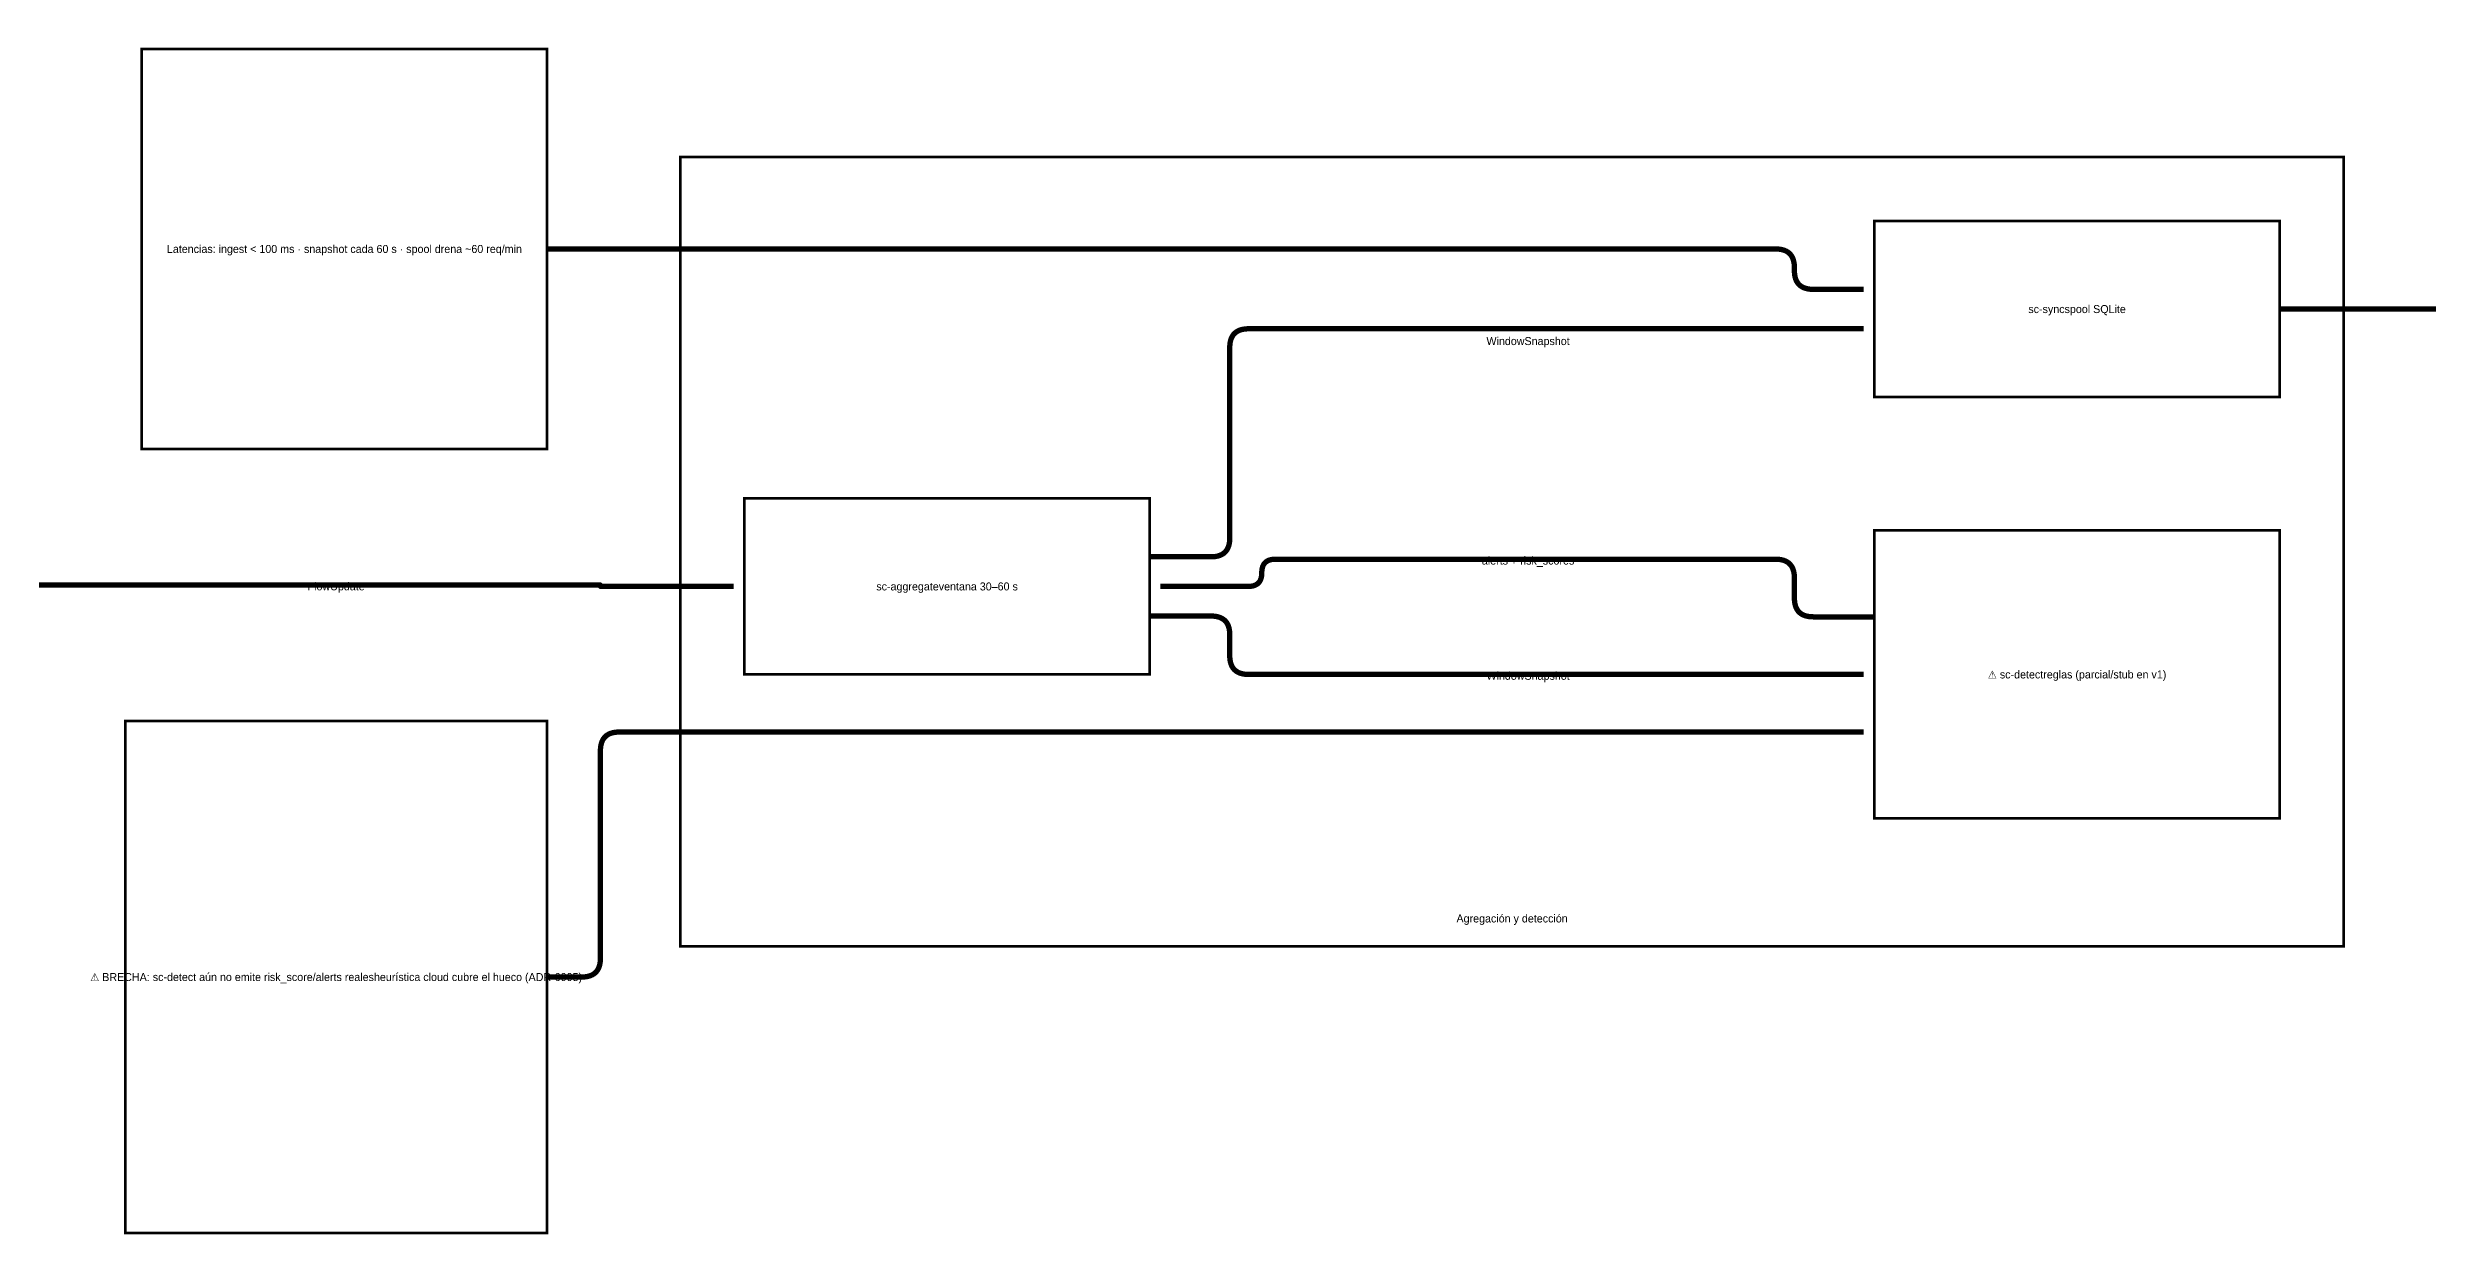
# Model space of a CAD drawing. Header units: metres. Extents: x 12 to 3099, y 12 to 457.
# Drawn here: x 736 to 1628, y 12 to 456 of the extents above; entities that cross this region are included whole.
import ezdxf
from ezdxf.enums import TextEntityAlignment as Align

# ---------------------------------------------------------------- set-up
doc = ezdxf.new("R2010")
doc.units = ezdxf.units.M
doc.layers.add('GEOMETRY', color=7, linetype='Continuous')
doc.layers.add('TEXT', color=3, linetype='Continuous')

msp = doc.modelspace()

# ---------------------------------------------------------------- linework, layer by layer
at = {"layer": 'GEOMETRY', "true_color": 0x28253d, "const_width": 1}
for points in [[(770.81, 306), (922.81, 306), (922.81, 456), (770.81, 456), (770.81, 306)], [(972.81, 119.46), (1596.55, 119.46), (1596.55, 415.46), (972.81, 415.46), (972.81, 119.46)], [(1420.55, 325.46), (1572.55, 325.46), (1572.55, 391.46), (1420.55, 391.46), (1420.55, 325.46)], [(1436.55, 337.46), (1436.55, 337.46), (1436.55, 337.46), (1436.55, 337.46), (1436.55, 337.46)], [(786.81, 318), (786.81, 318), (786.81, 318), (786.81, 318), (786.81, 318)], [(996.81, 221.46), (1148.81, 221.46), (1148.81, 287.46), (996.81, 287.46), (996.81, 221.46)], [(1420.55, 167.46), (1572.55, 167.46), (1572.55, 275.46), (1420.55, 275.46), (1420.55, 167.46)], [(1012.81, 233.46), (1012.81, 233.46), (1012.81, 233.46), (1012.81, 233.46), (1012.81, 233.46)], [(764.61, 12), (922.81, 12), (922.81, 204), (764.61, 204), (764.61, 12)], [(1436.55, 179.46), (1436.55, 179.46), (1436.55, 179.46), (1436.55, 179.46), (1436.55, 179.46)], [(780.61, 24), (780.61, 24), (780.61, 24), (780.61, 24), (780.61, 24)]]:
    msp.add_lwpolyline(points, dxfattribs=at)
at = {"layer": 'GEOMETRY', "true_color": 0x000000, "const_width": 2}
for points in [[(922.81, 381), (942.81, 381), (962.81, 381), (1173.14, 381), (1383.48, 381), (1384.17, 380.98), (1384.82, 380.93), (1385.44, 380.84), (1386.02, 380.72), (1386.57, 380.56), (1387.08, 380.36), (1387.56, 380.13), (1388, 379.87), (1388.41, 379.57), (1388.78, 379.23), (1389.11, 378.86), (1389.42, 378.45), (1389.68, 378.01), (1389.91, 377.54), (1390.1, 377.02), (1390.26, 376.47), (1390.39, 375.89), (1390.48, 375.27), (1390.53, 374.62), (1390.55, 373.93), (1390.55, 373.43), (1390.55, 372.93), (1390.56, 372.24), (1390.62, 371.59), (1390.71, 370.97), (1390.83, 370.39), (1390.99, 369.84), (1391.18, 369.33), (1391.41, 368.85), (1391.68, 368.41), (1391.98, 368), (1392.31, 367.63), (1392.69, 367.29), (1393.09, 366.99), (1393.53, 366.73), (1394.01, 366.5), (1394.52, 366.3), (1395.07, 366.15), (1395.66, 366.02), (1396.27, 365.93), (1396.93, 365.88), (1397.62, 365.86), (1407.08, 365.86), (1416.55, 365.86)], [(1572.55, 358.46), (1589.55, 358.46), (1606.55, 358.46), (1699.4, 358.46), (1792.25, 358.46), (1809.25, 358.46), (1826.25, 358.46), (1828.75, 358.46), (1831.25, 358.46)], [(1148.81, 265.56), (1160.28, 265.56), (1171.74, 265.56), (1172.43, 265.58), (1173.08, 265.63), (1173.7, 265.72), (1174.29, 265.85), (1174.84, 266), (1175.35, 266.2), (1175.82, 266.43), (1176.27, 266.69), (1176.67, 266.99), (1177.04, 267.33), (1177.38, 267.7), (1177.68, 268.11), (1177.95, 268.55), (1178.18, 269.03), (1178.37, 269.54), (1178.53, 270.09), (1178.65, 270.67), (1178.74, 271.29), (1178.79, 271.94), (1178.81, 272.63), (1178.81, 308.31), (1178.81, 343.99), (1178.83, 344.68), (1178.88, 345.34), (1178.97, 345.95), (1179.1, 346.54), (1179.25, 347.09), (1179.45, 347.6), (1179.68, 348.08), (1179.94, 348.52), (1180.24, 348.92), (1180.58, 349.3), (1180.95, 349.63), (1181.36, 349.93), (1181.8, 350.2), (1182.28, 350.43), (1182.79, 350.62), (1183.34, 350.78), (1183.92, 350.9), (1184.54, 350.99), (1185.19, 351.05), (1185.88, 351.06), (1301.22, 351.06), (1416.55, 351.06)], [(1420.55, 243.06), (1409.08, 243.06), (1397.62, 243.06), (1396.93, 243.08), (1396.27, 243.13), (1395.66, 243.22), (1395.07, 243.35), (1394.52, 243.5), (1394.01, 243.7), (1393.53, 243.93), (1393.09, 244.19), (1392.69, 244.49), (1392.31, 244.83), (1391.98, 245.2), (1391.68, 245.61), (1391.41, 246.05), (1391.18, 246.53), (1390.99, 247.04), (1390.83, 247.59), (1390.71, 248.17), (1390.62, 248.79), (1390.56, 249.44), (1390.55, 250.13), (1390.55, 253.86), (1390.55, 257.59), (1390.53, 258.28), (1390.48, 258.94), (1390.39, 259.55), (1390.26, 260.14), (1390.1, 260.69), (1389.91, 261.2), (1389.68, 261.68), (1389.42, 262.12), (1389.11, 262.52), (1388.78, 262.9), (1388.41, 263.23), (1388, 263.53), (1387.56, 263.8), (1387.08, 264.03), (1386.57, 264.22), (1386.02, 264.38), (1385.44, 264.5), (1384.82, 264.59), (1384.17, 264.65), (1383.48, 264.66), (1289.69, 264.66), (1195.91, 264.66), (1195.42, 264.65), (1194.94, 264.61), (1194.5, 264.55), (1194.08, 264.46), (1193.68, 264.34), (1193.31, 264.2), (1192.97, 264.04), (1192.65, 263.85), (1192.36, 263.63), (1192.09, 263.39), (1191.85, 263.12), (1191.63, 262.83), (1191.44, 262.51), (1191.27, 262.16), (1191.13, 261.79), (1191.02, 261.4), (1190.93, 260.98), (1190.86, 260.53), (1190.83, 260.06), (1190.81, 259.56), (1190.8, 259.07), (1190.76, 258.59), (1190.7, 258.15), (1190.61, 257.73), (1190.49, 257.33), (1190.35, 256.96), (1190.19, 256.62), (1190, 256.3), (1189.78, 256.01), (1189.54, 255.74), (1189.27, 255.5), (1188.98, 255.28), (1188.66, 255.09), (1188.31, 254.92), (1187.94, 254.78), (1187.55, 254.67), (1187.13, 254.58), (1186.68, 254.51), (1186.21, 254.48), (1185.71, 254.46), (1169.26, 254.46), (1152.81, 254.46)], [(724.61, 255), (833.58, 255), (942.54, 255), (942.57, 255), (942.59, 255), (942.62, 254.99), (942.64, 254.99), (942.66, 254.98), (942.68, 254.98), (942.7, 254.97), (942.72, 254.96), (942.73, 254.95), (942.75, 254.93), (942.76, 254.92), (942.77, 254.9), (942.78, 254.89), (942.79, 254.87), (942.8, 254.85), (942.8, 254.83), (942.81, 254.81), (942.81, 254.78), (942.81, 254.76), (942.81, 254.73), (942.81, 254.71), (942.82, 254.68), (942.82, 254.66), (942.82, 254.63), (942.83, 254.61), (942.84, 254.59), (942.85, 254.58), (942.86, 254.56), (942.87, 254.54), (942.88, 254.53), (942.89, 254.52), (942.91, 254.51), (942.93, 254.5), (942.94, 254.49), (942.96, 254.48), (942.98, 254.47), (943.01, 254.47), (943.03, 254.47), (943.05, 254.46), (943.08, 254.46), (952.95, 254.46), (962.81, 254.46), (977.81, 254.46), (992.81, 254.46)], [(1148.81, 243.36), (1160.28, 243.36), (1171.74, 243.36), (1172.43, 243.35), (1173.08, 243.29), (1173.7, 243.2), (1174.29, 243.08), (1174.84, 242.92), (1175.35, 242.73), (1175.82, 242.5), (1176.27, 242.23), (1176.67, 241.93), (1177.04, 241.6), (1177.38, 241.22), (1177.68, 240.82), (1177.95, 240.38), (1178.18, 239.9), (1178.37, 239.39), (1178.53, 238.84), (1178.65, 238.25), (1178.74, 237.64), (1178.79, 236.98), (1178.81, 236.29), (1178.81, 232.41), (1178.81, 228.53), (1178.83, 227.84), (1178.88, 227.19), (1178.97, 226.57), (1179.1, 225.99), (1179.25, 225.44), (1179.45, 224.93), (1179.68, 224.45), (1179.94, 224.01), (1180.24, 223.6), (1180.58, 223.23), (1180.95, 222.89), (1181.36, 222.59), (1181.8, 222.33), (1182.28, 222.1), (1182.79, 221.9), (1183.34, 221.75), (1183.92, 221.62), (1184.54, 221.53), (1185.19, 221.48), (1185.88, 221.46), (1301.22, 221.46), (1416.55, 221.46)], [(922.81, 108), (929.28, 108), (935.74, 108), (936.43, 108.02), (937.08, 108.07), (937.7, 108.16), (938.29, 108.28), (938.84, 108.44), (939.35, 108.64), (939.82, 108.87), (940.27, 109.13), (940.67, 109.43), (941.04, 109.77), (941.38, 110.14), (941.68, 110.55), (941.95, 110.99), (942.18, 111.46), (942.37, 111.98), (942.53, 112.53), (942.65, 113.11), (942.74, 113.73), (942.79, 114.38), (942.81, 115.07), (942.81, 153.93), (942.81, 192.79), (942.83, 193.48), (942.88, 194.14), (942.97, 194.75), (943.1, 195.34), (943.25, 195.89), (943.45, 196.4), (943.68, 196.88), (943.94, 197.32), (944.24, 197.72), (944.58, 198.1), (944.95, 198.43), (945.36, 198.73), (945.8, 199), (946.28, 199.23), (946.79, 199.42), (947.34, 199.58), (947.92, 199.7), (948.54, 199.79), (949.19, 199.85), (949.88, 199.86), (956.35, 199.86), (962.81, 199.86), (1189.68, 199.86), (1416.55, 199.86)]]:
    msp.add_lwpolyline(points, dxfattribs=at)

# ---------------------------------------------------------------- texts
at = {"layer": 'TEXT', "true_color": 0x000000}
for s, p in [('Latencias: ingest < 100 ms · snapshot cada 60 s · spool drena ~60 req/min', (846.81, 381)), ('sc-syncspool SQLite', (1496.55, 358.46)), ('WindowSnapshot', (1290.68, 346.46)), ('alerts + risk_scores', (1290.68, 264.16)), ('FlowUpdate', (843.71, 254.5)), ('sc-aggregateventana 30–60 s', (1072.81, 254.46)), ('⚠️ sc-detectreglas (parcial/stub en v1)', (1496.55, 221.46)), ('WindowSnapshot', (1290.68, 220.96)), ('Agregación y detección', (1284.68, 129.96)), ('⚠️ BRECHA: sc-detect aún no emite risk_score/alerts realesheurística cloud cubre el hueco (ADR-0005)', (843.71, 108))]:
    msp.add_text(s, height=3, dxfattribs=at).set_placement(p, align=Align.MIDDLE_CENTER)

doc.saveas('drawing.dxf')
